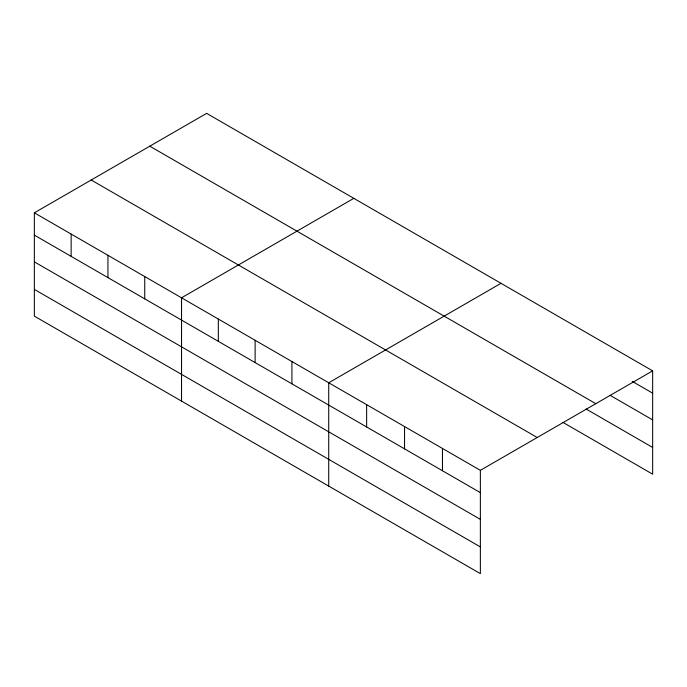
<?xml version="1.0" encoding="UTF-8"?>
<svg xmlns="http://www.w3.org/2000/svg" width="687" height="687" viewBox="0 0 687 687"><rect width="100%" height="100%" fill="white"/><g stroke="black" fill="none" stroke-linecap="round" stroke-linejoin="round"><path stroke-width="1.03" d="M34.35 212.824L480.368 470.337L480.368 573.636L34.35 316.132L34.35 212.824L206.632 113.364L652.65 370.868L652.65 474.176L562.954 422.385M353.822 198.337L181.54 297.806L181.54 401.114M501.003 283.319L328.721 382.779L328.721 486.087M480.368 470.337L652.65 370.868M632.306 381.414L652.65 393.162M610.116 395.334L652.65 419.894M149.783 146.185L595.801 403.69M586.071 409.005L652.65 447.443M91.199 180.003L537.217 437.507M34.35 235.126L480.368 492.631M34.35 261.859L480.368 519.363M34.35 289.399L480.368 546.904M442.454 448.448L442.454 470.741M404.549 426.558L404.549 448.851M366.635 404.669L366.635 426.962M291.923 361.534L291.923 383.835M255.126 340.297L255.126 362.59M218.329 319.051L218.329 341.345M144.742 276.56L144.742 298.854M107.945 255.315L107.945 277.608M71.147 234.069L71.147 256.371"/></g></svg>
